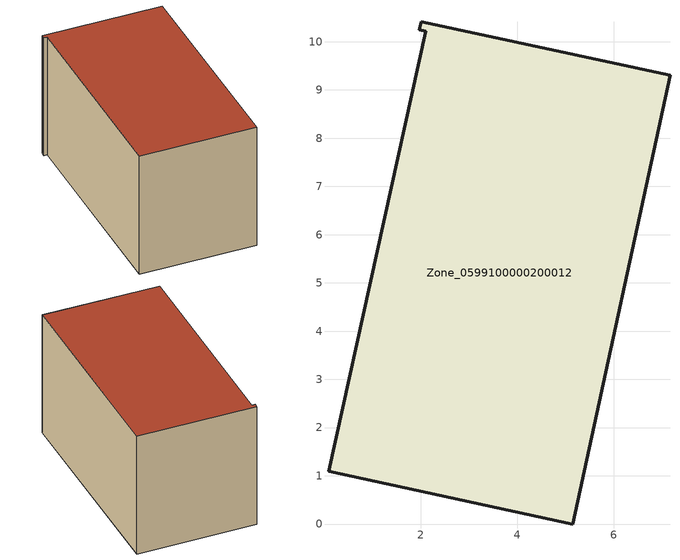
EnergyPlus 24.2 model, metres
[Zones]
Zone_0599100000200012
 floor ground (C_G): 2.11,10.21 1.98,10.25 2.01,10.41 7.17,9.3 5.15,0 0.09,1.09 z0
 wall outside (C_F): 5.15,0 7.17,9.3 2.01,10.41 1.98,10.25 2.11,10.21 0.09,1.09 5.15,0 z0:5.74
 roof outside (C_R): 2.11,10.21 0.09,1.09 5.15,0 7.17,9.3 2.01,10.41 1.98,10.25 z5.74
[BUILDING]
Pand.0599100000200012: North Axis=0; Terrain=City; Loads Convergence Tolerance Value=0.04; Temperature Convergence Tolerance Value=0.4; Solar Distribution=FullExterior; Maximum Number of Warmup Days=25; Minimum Number of Warmup Days=1
[Site:Location]
Rotterdam.The.Hague.AP_ZH_NLD Design_Conditions: Latitude=51.96; Longitude=4.45; Time Zone=1; Elevation=-4.5
[SITE:GROUNDTEMPERATURE:BUILDINGSURFACE]
18, 18, 18, 18, 18, 18, 18, 18, 18, 18, 18, 18
[MATERIAL] Thermal Absorptance=0.9; Solar Absorptance=0.7; Visible Absorptance=0.7
Name | Roughness | Thickness | Conductivity | Density | Specific Heat
G.TC.1975-1991 | MediumSmooth | 0.15 | 0.288461 | 540 | 1210
F.TC.1975-1991 | Rough | 0.3 | 0.230769 | 1920 | 840
R.TC.1975-1991 | MediumRough | 0.2 | 0.153846 | 1500 | 1000
[CONSTRUCTION]
C_G: G.TC.1975-1991
C_F: F.TC.1975-1991
C_R: R.TC.1975-1991
[ZONE]
Zone_0599100000200012: Type=1; Multiplier=1; Ceiling Height=Autocalculate; Volume=Autocalculate; Floor Area=autocalculate; Part of Total Floor Area=Yes
[ZONEINFILTRATION:DESIGNFLOWRATE]
Infil_Zone_0599100000200012: Zone or ZoneList or Space or SpaceList=Zone_0599100000200012; Schedule=AlwaysOn; Design Flow Rate Calculation Method=Flow/Area; Flow Rate per Floor Area=0.003; Constant Term Coefficient=1; Temperature Term Coefficient=0; Velocity Term Coefficient=0; Velocity Squared Term Coefficient=0
[HVACTEMPLATE:ZONE:IDEALLOADSAIRSYSTEM]
Zone_0599100000200012: Maximum Heating Supply Air Temperature=50; Minimum Cooling Supply Air Temperature=13; Maximum Heating Supply Air Humidity Ratio=0.0156; Minimum Cooling Supply Air Humidity Ratio=0.0077; Heating Limit=NoLimit; Cooling Limit=NoLimit; Dehumidification Control Type=ConstantSensibleHeatRatio; Cooling Sensible Heat Ratio=0.7; Dehumidification Setpoint=60; Humidification Control Type=None; Humidification Setpoint=30; Outdoor Air Method=None; Outdoor Air Flow Rate per Person=0.00944; Outdoor Air Flow Rate per Zone Floor Area=0; Outdoor Air Flow Rate per Zone=0; Demand Controlled Ventilation Type=None; Outdoor Air Economizer Type=NoEconomizer; Heat Recovery Type=None; Sensible Heat Recovery Effectiveness=0.7; Latent Heat Recovery Effectiveness=0.65
[ZONECONTROL:THERMOSTAT]
ThermostatControl_Zone_0599100000200012: Zone or ZoneList=Zone_0599100000200012; Control Type Schedule=DualSetpointControlType; Control 1=Thermostat_Zone_0599100000200012; Temperature Difference Between Cutout And Setpoint=0
[THERMOSTATSETPOINT:DUALSETPOINT]
Thermostat_Zone_0599100000200012: Heating Setpoint Temperature Schedule=HeatingSetpoint_Zone_0599100000200012; Cooling Setpoint Temperature Schedule=CoolingSetpoint_Zone_0599100000200012
[SCHEDULE:COMPACT]
HeatingSetpoint_Zone_0599100000200012: Through: 12/31, For: AllDays, Until: 24:00, 21
CoolingSetpoint_Zone_0599100000200012: Through: 12/31, For: AllDays, Until: 24:00, 24
DualSetpointControlType: Through: 12/31, For: AllDays, Until: 24:00, 4
AlwaysOn: Through: 12/31, For: AllDays, Until: 24:00, 1
